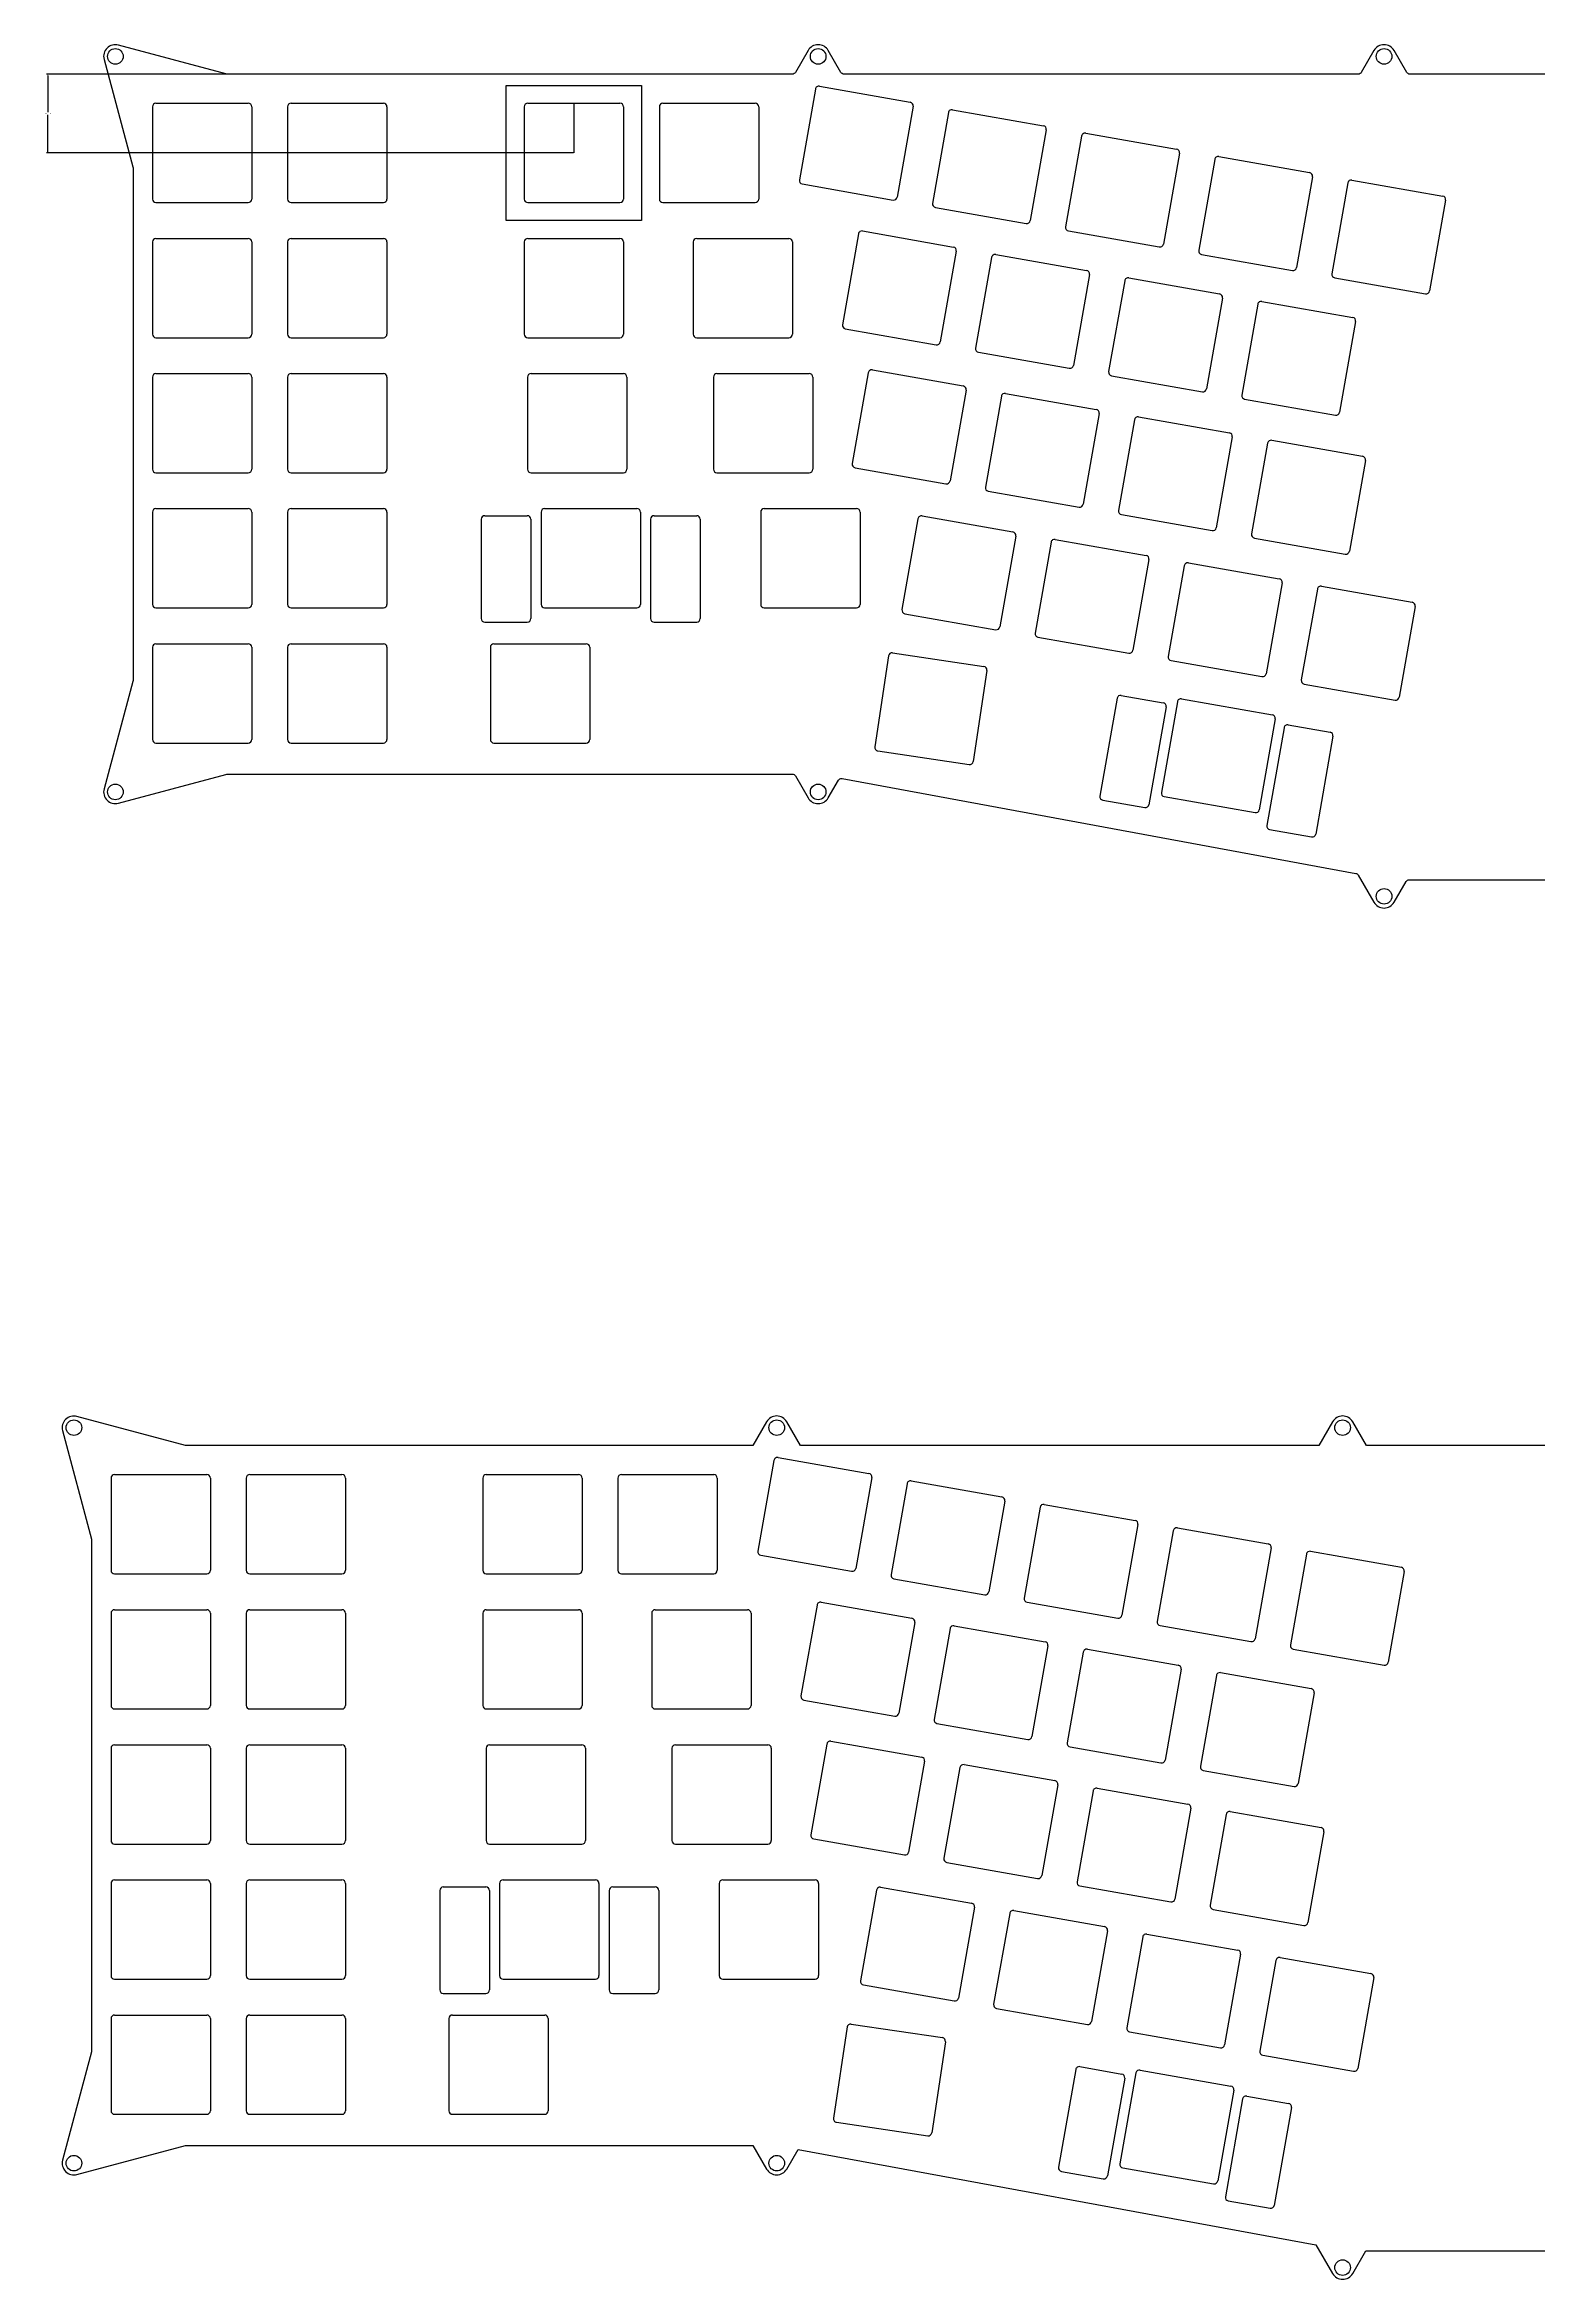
# Model space of a CAD drawing. Header units: millimetres. Extents: x -1 to 508, y -113 to 820.
# Drawn here: x 27.9 to 238.4, y 308.6 to 623.6 of the extents above; entities that cross this region are included whole.
import ezdxf

# ---------------------------------------------------------------- set-up
doc = ezdxf.new("R2010")
doc.units = ezdxf.units.MM
doc.header["$MEASUREMENT"] = 0
doc.layers.get('0').update_dxf_attribs({"linetype": 'CONTINUOUS'})
doc.layers.get('Defpoints').update_dxf_attribs({"linetype": 'CONTINUOUS'})
doc.dimstyles.get("Standard").update_dxf_attribs({"dimtxt": 0.18, "dimasz": 0.18, "dimexe": 0.18, "dimexo": 0.0625, "dimgap": 0.09, "dimtad": 0, "dimtih": 1, "dimtoh": 1, "dimdec": 4, "dimzin": 0, "dimdsep": 46, "dimtxsty": 'Standard', "dimcen": 0.09, "dimadec": 0, "dimazin": 0, "dimtfac": 1, "dimtdec": 4, "dimtofl": 0, "dimtmove": 0, "dimatfit": 3, "dimfxl": 1, "dimtolj": 1, "dimtzin": 0, "dimarcsym": 0})

# ---------------------------------------------------------------- blocks, each defined once
blk = doc.blocks.new('*D4')
at = {"color": 0, "linetype": 'Continuous', "lineweight": -2, "transparency": 16777216}
for p, q in [((102.42, 619.47), (28.18, 619.47)), ((28.36, 619.29), (28.36, 614.1)), ((28.36, 608.54), (28.36, 613.74)), ((102.42, 608.36), (28.18, 608.36))]:
    blk.add_line(p, q, dxfattribs=at)
at = {"color": 0, "linetype": 'Continuous', "transparency": 16777216}
for points in [[(28.33, 619.29), (28.39, 619.29), (28.36, 619.47)], [(28.33, 608.54), (28.39, 608.54), (28.36, 608.36)]]:
    blk.add_solid(points, dxfattribs=at)
at = {"layer": 'Defpoints', "color": 0, "linetype": 'Continuous', "transparency": 16777216}
for p in [(28.36, 619.47), (102.49, 619.47), (102.49, 608.36)]:
    blk.add_point(p, dxfattribs=at)
at = {"color": 0, "linetype": 'Continuous', "transparency": 16777216, "insert": (28.36, 613.92), "char_height": 0.18, "attachment_point": 5}
blk.add_mtext('\\A1;11.1118', dxfattribs=at)

msp = doc.modelspace()

# ---------------------------------------------------------------- linework, layer by layer
for p, q in [((137.10404, 617.77025), (149.90654, 615.51282)), ((43.09847, 614.86111), (43.09847, 601.86111)), ((43.59847, 615.36111), (56.59847, 615.36111)), ((57.09847, 614.86111), (57.09847, 601.86111)), ((62.14847, 614.86111), (62.14847, 601.86111)), ((62.64847, 615.36111), (75.64847, 615.36111)), ((76.14847, 614.86111), (76.14847, 601.86111)), ((95.48597, 614.86111), (95.48597, 601.86111)), ((95.98597, 615.36111), (108.98597, 615.36111)), ((109.48597, 614.86111), (109.48597, 601.86111)), ((114.53597, 614.86111), (114.53597, 601.86111)), ((115.03597, 615.36111), (128.03597, 615.36111)), ((128.53597, 614.86111), (128.53597, 601.86111)), ((136.52481, 617.36467), (134.26739, 604.56217)), ((150.31212, 614.93359), (148.0547, 602.13109)), ((155.86463, 614.46225), (168.66713, 612.20482)), ((155.2854, 614.05667), (153.02798, 601.25417)), ((169.07271, 611.6256), (166.81528, 598.82309)), ((174.04599, 610.74867), (171.78856, 597.94617)), ((174.62522, 611.15425), (187.42772, 608.89683)), ((187.8333, 608.3176), (185.57587, 595.5151)), ((192.80658, 607.44067), (190.54915, 594.63817)), ((193.38581, 607.84625), (206.18831, 605.58883)), ((206.59389, 605.0096), (204.33646, 592.2071)), ((134.67297, 603.98294), (147.47547, 601.72551)), ((211.56717, 604.13268), (209.30974, 591.33018)), ((212.14639, 604.53826), (224.94889, 602.28083)), ((43.59847, 601.36111), (56.59847, 601.36111)), ((62.64847, 601.36111), (75.64847, 601.36111)), ((95.98597, 601.36111), (108.98597, 601.36111)), ((115.03597, 601.36111), (128.03597, 601.36111)), ((153.43356, 600.67494), (166.23606, 598.41751)), ((225.35447, 601.7016), (223.09705, 588.8991)), ((43.09847, 595.81111), (43.09847, 582.81111)), ((43.59847, 596.31111), (56.59847, 596.31111)), ((57.09847, 595.81111), (57.09847, 582.81111)), ((62.14847, 595.81111), (62.14847, 582.81111)), ((62.64847, 596.31111), (75.64847, 596.31111)), ((76.14847, 595.81111), (76.14847, 582.81111)), ((95.48597, 595.81111), (95.48597, 582.81111)), ((95.98597, 596.31111), (108.98597, 596.31111)), ((109.48597, 595.81111), (109.48597, 582.81111)), ((119.29847, 595.81111), (119.29847, 582.81111)), ((119.79847, 596.31111), (132.79847, 596.31111)), ((133.29847, 595.81111), (133.29847, 582.81111)), ((142.59711, 596.95008), (140.33968, 584.14758)), ((143.17634, 597.35566), (155.97884, 595.09823)), ((172.19414, 597.36694), (184.99664, 595.10952)), ((156.38442, 594.51901), (154.12699, 581.71651)), ((161.3577, 593.64208), (159.10027, 580.83958)), ((161.93693, 594.04766), (174.73943, 591.79024)), ((190.95473, 594.05895), (203.75723, 591.80152)), ((175.14501, 591.21101), (172.88758, 578.40851)), ((180.11829, 590.33409), (177.86086, 577.53158)), ((180.69751, 590.73967), (193.50001, 588.48224)), ((209.71532, 590.75095), (222.51782, 588.49352)), ((193.90559, 587.90301), (191.64817, 575.10051)), ((198.87887, 587.02609), (196.62145, 574.22359)), ((199.4581, 587.43167), (212.2606, 585.17424)), ((140.74526, 583.56835), (153.54776, 581.31093)), ((212.66618, 584.59501), (210.40876, 571.79251)), ((43.59847, 582.31111), (56.59847, 582.31111)), ((62.64847, 582.31111), (75.64847, 582.31111)), ((95.98597, 582.31111), (108.98597, 582.31111)), ((119.79847, 582.31111), (132.79847, 582.31111)), ((159.50585, 580.26035), (172.30835, 578.00293)), ((43.09847, 576.76111), (43.09847, 563.76111)), ((43.59847, 577.26111), (56.59847, 577.26111)), ((57.09847, 576.76111), (57.09847, 563.76111)), ((62.14847, 576.76111), (62.14847, 563.76111)), ((62.64847, 577.26111), (75.64847, 577.26111)), ((76.14847, 576.76111), (76.14847, 563.76111)), ((95.96222, 576.76111), (95.96222, 563.76111)), ((96.46222, 577.26111), (109.46222, 577.26111)), ((109.96222, 576.76111), (109.96222, 563.76111)), ((122.15597, 576.76111), (122.15597, 563.76111)), ((122.65597, 577.26111), (135.65597, 577.26111)), ((136.15597, 576.76111), (136.15597, 563.76111)), ((143.97926, 577.36249), (141.72183, 564.55999)), ((144.55849, 577.76807), (157.36099, 575.51065)), ((178.26644, 576.95236), (191.06894, 574.69493)), ((157.76657, 574.93142), (155.50914, 562.12892)), ((162.73985, 574.0545), (160.48242, 561.252)), ((163.31908, 574.46008), (176.12158, 572.20265)), ((197.02703, 573.64436), (209.82953, 571.38693)), ((176.52716, 571.62342), (174.26973, 558.82092)), ((181.50044, 570.7465), (179.24301, 557.944)), ((182.07966, 571.15208), (194.88216, 568.89465)), ((195.28774, 568.31542), (193.03032, 555.51292)), ((200.26102, 567.4385), (198.0036, 554.636)), ((200.84025, 567.84408), (213.64275, 565.58665)), ((142.12741, 563.98077), (154.92991, 561.72334)), ((214.04833, 565.00743), (211.79091, 552.20493)), ((43.59847, 563.26111), (56.59847, 563.26111)), ((62.64847, 563.26111), (75.64847, 563.26111)), ((96.46222, 563.26111), (109.46222, 563.26111)), ((122.65597, 563.26111), (135.65597, 563.26111)), ((43.09847, 557.71111), (43.09847, 544.71111)), ((43.59847, 558.21111), (56.59847, 558.21111)), ((57.09847, 557.71111), (57.09847, 544.71111)), ((62.14847, 557.71111), (62.14847, 544.71111)), ((62.64847, 558.21111), (75.64847, 558.21111)), ((76.14847, 557.71111), (76.14847, 544.71111)), ((97.86722, 557.71111), (97.86722, 544.71111)), ((98.36722, 558.21111), (111.36722, 558.21111)), ((111.86722, 557.71111), (111.86722, 544.71111)), ((128.82347, 557.71111), (128.82347, 544.71111)), ((129.32347, 558.21111), (142.32347, 558.21111)), ((142.82347, 557.71111), (142.82347, 544.71111)), ((160.888, 560.67277), (173.6905, 558.41534)), ((89.42922, 556.71111), (89.42922, 542.71111)), ((89.92922, 557.21111), (95.92922, 557.21111)), ((96.42922, 556.71111), (96.42922, 542.71111)), ((113.30522, 556.71111), (113.30522, 542.71111)), ((113.80522, 557.21111), (119.80522, 557.21111)), ((120.30522, 556.71111), (120.30522, 542.71111)), ((150.98959, 556.78251), (148.73216, 543.98001)), ((151.56881, 557.18809), (164.37131, 554.93066)), ((179.64859, 557.36477), (192.45109, 555.10734)), ((164.77689, 554.35143), (162.51947, 541.54893)), ((169.75017, 553.47451), (167.49275, 540.67201)), ((170.3294, 553.88009), (183.1319, 551.62266)), ((198.40918, 554.05677), (211.21168, 551.79935)), ((183.53748, 551.04344), (181.28006, 538.24093)), ((188.51076, 550.16651), (186.25333, 537.36401)), ((189.08999, 550.57209), (201.89249, 548.31467)), ((202.29807, 547.73544), (200.04064, 534.93294)), ((207.27135, 546.85851), (205.01392, 534.05601)), ((207.85058, 547.26409), (220.65308, 545.00667)), ((43.59847, 544.21111), (56.59847, 544.21111)), ((62.64847, 544.21111), (75.64847, 544.21111)), ((89.92922, 542.21111), (95.92922, 542.21111)), ((98.36722, 544.21111), (111.36722, 544.21111)), ((113.80522, 542.21111), (119.80522, 542.21111)), ((129.32347, 544.21111), (142.32347, 544.21111)), ((149.13774, 543.40078), (161.94024, 541.14335)), ((221.05866, 544.42744), (218.80123, 531.62494)), ((43.59847, 539.16111), (56.59847, 539.16111)), ((62.64847, 539.16111), (75.64847, 539.16111)), ((91.22347, 539.16111), (104.22347, 539.16111)), ((167.89833, 540.09278), (180.70083, 537.83535)), ((43.09847, 538.66111), (43.09847, 525.66111)), ((57.09847, 538.66111), (57.09847, 525.66111)), ((62.14847, 538.66111), (62.14847, 525.66111)), ((76.14847, 538.66111), (76.14847, 525.66111)), ((90.72347, 538.66111), (90.72347, 525.66111)), ((104.72347, 538.66111), (104.72347, 525.66111)), ((146.83904, 537.47084), (144.91751, 524.61363)), ((147.40745, 537.89144), (160.26466, 535.96992)), ((186.65891, 536.78478), (199.46141, 534.52736)), ((160.68526, 535.40151), (158.76374, 522.5443)), ((205.4195, 533.47679), (218.222, 531.21936)), ((179.06438, 531.47286), (176.63331, 517.68555)), ((179.64361, 531.87844), (185.55245, 530.83655)), ((185.95803, 530.25732), (183.52696, 516.47001)), ((187.54784, 530.99242), (185.29041, 518.18992)), ((188.12706, 531.398), (200.92957, 529.14058)), ((201.33514, 528.56135), (199.07772, 515.75885)), ((202.57765, 527.32684), (200.14658, 513.53953)), ((203.15688, 527.73242), (209.06572, 526.69053)), ((43.59847, 525.16111), (56.59847, 525.16111)), ((62.64847, 525.16111), (75.64847, 525.16111)), ((91.22347, 525.16111), (104.22347, 525.16111)), ((145.33812, 524.04522), (158.19532, 522.1237)), ((209.4713, 526.1113), (207.04023, 512.32399)), ((177.03889, 517.10632), (182.94773, 516.06443)), ((185.69599, 517.6107), (198.49849, 515.35327)), ((200.55216, 512.9603), (206.461, 511.91841)), ((130.6847, 424.02354), (128.42727, 411.22104)), ((131.26393, 424.42912), (144.06643, 422.17169)), ((37.25835, 421.51998), (37.25835, 408.51998)), ((37.75835, 422.01998), (50.75835, 422.01998)), ((51.25835, 421.51998), (51.25835, 408.51998)), ((56.30835, 421.51998), (56.30835, 408.51998)), ((56.80835, 422.01998), (69.80835, 422.01998)), ((70.30835, 421.51998), (70.30835, 408.51998)), ((89.64585, 421.51998), (89.64585, 408.51998)), ((90.14585, 422.01998), (103.14585, 422.01998)), ((103.64585, 421.51998), (103.64585, 408.51998)), ((108.69585, 421.51998), (108.69585, 408.51998)), ((109.19585, 422.01998), (122.19585, 422.01998)), ((122.69585, 421.51998), (122.69585, 408.51998)), ((144.47201, 421.59247), (142.21458, 408.78996)), ((149.44528, 420.71554), (147.18786, 407.91304)), ((150.02451, 421.12112), (162.82701, 418.8637)), ((163.23259, 418.28447), (160.97517, 405.48197)), ((168.20587, 417.40754), (165.94845, 404.60504)), ((168.7851, 417.81312), (181.5876, 415.5557)), ((181.99318, 414.97647), (179.73575, 402.17397)), ((186.96646, 414.09955), (184.70903, 401.29705)), ((187.54569, 414.50513), (200.34819, 412.2477)), ((128.83285, 410.64181), (141.63535, 408.38438)), ((200.75377, 411.66847), (198.49634, 398.86597)), ((205.72705, 410.79155), (203.46962, 397.98905)), ((206.30628, 411.19713), (219.10878, 408.9397)), ((37.75835, 408.01998), (50.75835, 408.01998)), ((56.80835, 408.01998), (69.80835, 408.01998)), ((90.14585, 408.01998), (103.14585, 408.01998)), ((109.19585, 408.01998), (122.19585, 408.01998)), ((147.59344, 407.33381), (160.39594, 405.07639)), ((219.51436, 408.36047), (217.25693, 395.55797)), ((136.75699, 403.60895), (134.49957, 390.80645)), ((137.33622, 404.01453), (150.13872, 401.75711)), ((166.35403, 404.02582), (179.15653, 401.76839)), ((37.25835, 402.46998), (37.25835, 389.46998)), ((37.75835, 402.96998), (50.75835, 402.96998)), ((51.25835, 402.46998), (51.25835, 389.46998)), ((56.30835, 402.46998), (56.30835, 389.46998)), ((56.80835, 402.96998), (69.80835, 402.96998)), ((70.30835, 402.46998), (70.30835, 389.46998)), ((89.64585, 402.46998), (89.64585, 389.46998)), ((90.14585, 402.96998), (103.14585, 402.96998)), ((103.64585, 402.46998), (103.64585, 389.46998)), ((113.45835, 402.46998), (113.45835, 389.46998)), ((113.95835, 402.96998), (126.95835, 402.96998)), ((127.45835, 402.46998), (127.45835, 389.46998)), ((150.5443, 401.17788), (148.28688, 388.37538)), ((155.51758, 400.30096), (153.26015, 387.49845)), ((156.09681, 400.70654), (168.89931, 398.44911)), ((185.11461, 400.71782), (197.91711, 398.46039)), ((169.30489, 397.86988), (167.04746, 385.06738)), ((174.27817, 396.99296), (172.02074, 384.19046)), ((174.8574, 397.39854), (187.6599, 395.14111)), ((203.8752, 397.40982), (216.6777, 395.15239)), ((188.06548, 394.56188), (185.80805, 381.75938)), ((193.61798, 394.09054), (206.42049, 391.83311)), ((193.03876, 393.68496), (190.78133, 380.88246)), ((206.82606, 391.25389), (204.56864, 378.45138)), ((37.75835, 388.96998), (50.75835, 388.96998)), ((56.80835, 388.96998), (69.80835, 388.96998)), ((90.14585, 388.96998), (103.14585, 388.96998)), ((113.95835, 388.96998), (126.95835, 388.96998)), ((134.90515, 390.22722), (147.70765, 387.9698)), ((138.71837, 384.42695), (151.52087, 382.16952)), ((153.66573, 386.91923), (166.46824, 384.6618)), ((37.25835, 383.41998), (37.25835, 370.41998)), ((37.75835, 383.91998), (50.75835, 383.91998)), ((51.25835, 383.41998), (51.25835, 370.41998)), ((56.30835, 383.41998), (56.30835, 370.41998)), ((56.80835, 383.91998), (69.80835, 383.91998)), ((70.30835, 383.41998), (70.30835, 370.41998)), ((90.1221, 383.41998), (90.1221, 370.41998)), ((90.6221, 383.91998), (103.6221, 383.91998)), ((104.1221, 383.41998), (104.1221, 370.41998)), ((116.31585, 383.41998), (116.31585, 370.41998)), ((116.81585, 383.91998), (129.81585, 383.91998)), ((130.31585, 383.41998), (130.31585, 370.41998)), ((138.13914, 384.02137), (135.88172, 371.21887)), ((151.92645, 381.59029), (149.66902, 368.78779)), ((172.42632, 383.61123), (185.22882, 381.3538)), ((156.89973, 380.71337), (154.6423, 367.91087)), ((157.47896, 381.11895), (170.28146, 378.86152)), ((170.68704, 378.28229), (168.42961, 365.47979)), ((191.18691, 380.30323), (203.98941, 378.0458)), ((175.66032, 377.40537), (173.40289, 364.60287)), ((176.23955, 377.81095), (189.04205, 375.55352)), ((189.44763, 374.9743), (187.1902, 362.1718)), ((194.42091, 374.09737), (192.16348, 361.29487)), ((195.00013, 374.50295), (207.80263, 372.24553)), ((37.75835, 369.91998), (50.75835, 369.91998)), ((56.80835, 369.91998), (69.80835, 369.91998)), ((90.6221, 369.91998), (103.6221, 369.91998)), ((116.81585, 369.91998), (129.81585, 369.91998)), ((136.2873, 370.63964), (149.0898, 368.38221)), ((208.20821, 371.6663), (205.95079, 358.8638)), ((155.04788, 367.33164), (167.85038, 365.07421)), ((37.25835, 364.36998), (37.25835, 351.36998)), ((37.75835, 364.86998), (50.75835, 364.86998)), ((51.25835, 364.36998), (51.25835, 351.36998)), ((56.30835, 364.36998), (56.30835, 351.36998)), ((56.80835, 364.86998), (69.80835, 364.86998)), ((70.30835, 364.36998), (70.30835, 351.36998)), ((83.5891, 363.36998), (83.5891, 349.36998)), ((84.0891, 363.86998), (90.0891, 363.86998)), ((90.5891, 363.36998), (90.5891, 349.36998)), ((92.0271, 364.36998), (92.0271, 351.36998)), ((92.5271, 364.86998), (105.5271, 364.86998)), ((106.0271, 364.36998), (106.0271, 351.36998)), ((107.4651, 363.36998), (107.4651, 349.36998)), ((107.9651, 363.86998), (113.9651, 363.86998)), ((114.4651, 363.36998), (114.4651, 349.36998)), ((122.98335, 364.36998), (122.98335, 351.36998)), ((123.48335, 364.86998), (136.48335, 364.86998)), ((136.98335, 364.36998), (136.98335, 351.36998)), ((145.14947, 363.44138), (142.89204, 350.63888)), ((145.7287, 363.84696), (158.5312, 361.58953)), ((173.80847, 364.02364), (186.61097, 361.76622)), ((158.93678, 361.01031), (156.67935, 348.2078)), ((163.91006, 360.13338), (161.65263, 347.33088)), ((164.48928, 360.53896), (177.29178, 358.28154)), ((192.56906, 360.71564), (205.37156, 358.45822)), ((177.69736, 357.70231), (175.43994, 344.89981)), ((182.67064, 356.82538), (180.41322, 344.02288)), ((183.24987, 357.23096), (196.05237, 354.97354)), ((196.45795, 354.39431), (194.20053, 341.59181)), ((201.43123, 353.51739), (199.1738, 340.71489)), ((202.01046, 353.92297), (214.81296, 351.66554)), ((37.75835, 350.86998), (50.75835, 350.86998)), ((56.80835, 350.86998), (69.80835, 350.86998)), ((92.5271, 350.86998), (105.5271, 350.86998)), ((123.48335, 350.86998), (136.48335, 350.86998)), ((143.29762, 350.05965), (156.10012, 347.80222)), ((215.21854, 351.08631), (212.96111, 338.28381)), ((84.0891, 348.86998), (90.0891, 348.86998)), ((107.9651, 348.86998), (113.9651, 348.86998)), ((162.05821, 346.75165), (174.86071, 344.49423)), ((37.25835, 345.31998), (37.25835, 332.31998)), ((37.75835, 345.81998), (50.75835, 345.81998)), ((51.25835, 345.31998), (51.25835, 332.31998)), ((56.30835, 345.31998), (56.30835, 332.31998)), ((56.80835, 345.81998), (69.80835, 345.81998)), ((70.30835, 345.31998), (70.30835, 332.31998)), ((84.88335, 345.31998), (84.88335, 332.31998)), ((85.38335, 345.81998), (98.38335, 345.81998)), ((98.88335, 345.31998), (98.88335, 332.31998)), ((140.99892, 344.12971), (139.0774, 331.2725)), ((141.56733, 344.55031), (154.42454, 342.62879)), ((180.8188, 343.44366), (193.6213, 341.18623)), ((154.84514, 342.06038), (152.92362, 329.20317)), ((173.22426, 338.13173), (170.79319, 324.34442)), ((173.80349, 338.53731), (179.71234, 337.49542)), ((181.70772, 337.6513), (179.45029, 324.8488)), ((182.28695, 338.05688), (195.08945, 335.79945)), ((199.57938, 340.13566), (212.38189, 337.87823)), ((180.11792, 336.91619), (177.68684, 323.12889)), ((195.49503, 335.22022), (193.2376, 322.41772)), ((196.73753, 333.98571), (194.30646, 320.1984)), ((197.31676, 334.39129), (203.22561, 333.3494)), ((37.75835, 331.81998), (50.75835, 331.81998)), ((56.80835, 331.81998), (69.80835, 331.81998)), ((85.38335, 331.81998), (98.38335, 331.81998)), ((203.63119, 332.77017), (201.20011, 318.98286)), ((139.498, 330.70409), (152.35521, 328.78257)), ((171.19877, 323.7652), (177.10761, 322.72331)), ((179.85587, 324.26957), (192.65837, 322.01214)), ((194.71204, 319.61917), (200.62088, 318.57728))]:
    msp.add_line(p, q)
at = {"linetype": 'Continuous'}
for points in [[(251.45649, 619.47288), (220.30994, 619.47288, -0.267949192), (219.87693, 619.72288), (218.10157, 622.79788, 0.577350269), (215.24369, 622.79788), (213.46834, 619.72288, -0.267949192), (213.03532, 619.47288), (140.55672, 619.47288, -0.267949192), (140.12371, 619.72288), (138.34836, 622.79788, 0.577350269), (135.49047, 622.79788), (133.71512, 619.72288, -0.267949192), (133.28211, 619.47288), (53.70812, 619.47288, -0.065381782), (53.44993, 619.50679), (38.29598, 623.55682, 0.577903469), (36.27242, 621.55512), (40.33744, 606.39489, -0.065587531), (40.37156, 606.1359), (40.37156, 534.10517, -0.065543463), (40.33749, 533.84635), (36.27778, 518.69533, 0.577350269), (38.29861, 516.6745), (53.44963, 520.73421, -0.065543463), (53.70845, 520.76828), (133.28211, 520.76828, -0.267949192), (133.71512, 520.51828), (135.49047, 517.44328, 0.577350269), (138.34836, 517.44328), (139.76914, 519.90414, -0.31747845), (140.29287, 520.14584), (212.69331, 506.78722, -0.219616867), (213.0356, 506.54552), (215.24369, 502.72099, 0.577350269), (218.10157, 502.72099), (219.78988, 505.64522, -0.267949192), (220.22289, 505.89522), (246.54352, 505.89522, -0.267949192)], [(245.90505, 426.13175), (214.18115, 426.13175), (212.26146, 429.45675, 0.577350269), (209.40357, 429.45675), (207.48388, 426.13175), (134.42793, 426.13175), (132.50824, 429.45675, 0.577350269), (129.65036, 429.45675), (127.73067, 426.13175), (47.73668, 426.13175), (32.45586, 430.21569, 0.577903469), (30.4323, 428.214), (34.53144, 412.92651), (34.53144, 340.63239), (30.43767, 325.3542, 0.577350269), (32.45849, 323.33337), (47.73668, 327.42715), (127.73067, 327.42715), (129.65036, 324.10215, 0.577350269), (132.50824, 324.10215), (134.10555, 326.86878), (207.08011, 313.40422), (209.40357, 309.37987, 0.577350269), (212.26146, 309.37987), (214.0941, 312.5541), (240.99208, 312.5541)]]:
    msp.add_lwpolyline(points, format="xyb", dxfattribs=at)
msp.add_lwpolyline([(92.96097, 617.88611), (112.01097, 617.88611), (112.01097, 598.83611), (92.96097, 598.83611)], close=True, dxfattribs=at)
msp.add_lwpolyline([(102.48597, 615.36111), (102.48597, 608.36111)], dxfattribs=at)
for centre in [(37.87156, 621.97288), (136.91942, 621.97288), (216.67263, 621.97288), (37.87156, 518.26828), (136.91942, 518.26828), (216.67263, 503.54599), (32.03144, 428.63175), (131.0793, 428.63175), (210.83251, 428.63175), (32.03144, 324.92715), (131.0793, 324.92715), (210.83251, 310.20487)]:
    msp.add_circle(centre, 1.1, dxfattribs=at)
for centre, start, end in [((137.01722, 617.27784), 80, 170), ((43.59847, 614.86111), 90, 180), ((56.59847, 614.86111), 0, 90), ((62.64847, 614.86111), 90, 180), ((75.64847, 614.86111), 0, 90), ((95.98597, 614.86111), 90, 180), ((108.98597, 614.86111), 0, 90), ((115.03597, 614.86111), 90, 180), ((128.03597, 614.86111), 0, 90), ((149.81972, 615.02042), 350, 80), ((155.77781, 613.96985), 80, 170), ((168.58031, 611.71242), 350, 80), ((174.53839, 610.66185), 80, 170), ((187.34089, 608.40442), 350, 80), ((193.29898, 607.35385), 80, 170), ((206.10148, 605.09642), 350, 80), ((43.59847, 601.86111), 180, 270), ((56.59847, 601.86111), 270, 0), ((62.64847, 601.86111), 180, 270), ((75.64847, 601.86111), 270, 0), ((95.98597, 601.86111), 180, 270), ((108.98597, 601.86111), 270, 0), ((115.03597, 601.86111), 180, 270), ((128.03597, 601.86111), 270, 0), ((134.75979, 604.47534), 170, 260), ((147.56229, 602.21792), 260, 350), ((212.05957, 604.04585), 80, 170), ((224.86207, 601.78843), 350, 80), ((153.52038, 601.16735), 170, 260), ((166.32288, 598.90992), 260, 350), ((43.59847, 595.81111), 90, 180), ((56.59847, 595.81111), 0, 90), ((62.64847, 595.81111), 90, 180), ((75.64847, 595.81111), 0, 90), ((95.98597, 595.81111), 90, 180), ((108.98597, 595.81111), 0, 90), ((119.79847, 595.81111), 90, 180), ((132.79847, 595.81111), 0, 90), ((143.08951, 596.86326), 80, 170), ((172.28097, 597.85935), 170, 260), ((185.08347, 595.60192), 260, 350), ((155.89202, 594.60583), 350, 80), ((161.8501, 593.55526), 80, 170), ((191.04156, 594.55135), 170, 260), ((174.6526, 591.29783), 350, 80), ((180.61069, 590.24726), 80, 170), ((203.84406, 592.29392), 260, 350), ((209.80214, 591.24335), 170, 260), ((193.41319, 587.98984), 350, 80), ((199.37128, 586.93926), 80, 170), ((222.60464, 588.98593), 260, 350), ((140.83209, 584.06076), 170, 260), ((212.17378, 584.68184), 350, 80), ((43.59847, 582.81111), 180, 270), ((56.59847, 582.81111), 270, 0), ((62.64847, 582.81111), 180, 270), ((75.64847, 582.81111), 270, 0), ((95.98597, 582.81111), 180, 270), ((108.98597, 582.81111), 270, 0), ((119.79847, 582.81111), 180, 270), ((132.79847, 582.81111), 270, 0), ((153.63459, 581.80333), 260, 350), ((159.59268, 580.75276), 170, 260), ((43.59847, 576.76111), 90, 180), ((56.59847, 576.76111), 0, 90), ((62.64847, 576.76111), 90, 180), ((75.64847, 576.76111), 0, 90), ((96.46222, 576.76111), 90, 180), ((109.46222, 576.76111), 0, 90), ((122.65597, 576.76111), 90, 180), ((135.65597, 576.76111), 0, 90), ((144.47166, 577.27567), 80, 170), ((172.39518, 578.49533), 260, 350), ((178.35326, 577.44476), 170, 260), ((157.27416, 575.01824), 350, 80), ((163.23225, 573.96767), 80, 170), ((191.15576, 575.18733), 260, 350), ((197.11385, 574.13676), 170, 260), ((176.03475, 571.71025), 350, 80), ((181.99284, 570.65967), 80, 170), ((209.91635, 571.87934), 260, 350), ((194.79534, 568.40225), 350, 80), ((200.75343, 567.35168), 80, 170), ((142.21424, 564.47317), 170, 260), ((213.55593, 565.09425), 350, 80), ((43.59847, 563.76111), 180, 270), ((56.59847, 563.76111), 270, 0), ((62.64847, 563.76111), 180, 270), ((75.64847, 563.76111), 270, 0), ((96.46222, 563.76111), 180, 270), ((109.46222, 563.76111), 270, 0), ((122.65597, 563.76111), 180, 270), ((135.65597, 563.76111), 270, 0), ((155.01674, 562.21574), 260, 350), ((160.97483, 561.16517), 170, 260), ((43.59847, 557.71111), 90, 180), ((56.59847, 557.71111), 0, 90), ((62.64847, 557.71111), 90, 180), ((75.64847, 557.71111), 0, 90), ((98.36722, 557.71111), 90, 180), ((111.36722, 557.71111), 0, 90), ((129.32347, 557.71111), 90, 180), ((142.32347, 557.71111), 0, 90), ((173.77733, 558.90775), 260, 350), ((179.73541, 557.85717), 170, 260), ((89.92922, 556.71111), 90, 180), ((95.92922, 556.71111), 0, 90), ((113.80522, 556.71111), 90, 180), ((119.80522, 556.71111), 0, 90), ((151.48199, 556.69568), 80, 170), ((164.28449, 554.43826), 350, 80), ((192.53791, 555.59975), 260, 350), ((198.496, 554.54918), 170, 260), ((170.24258, 553.38769), 80, 170), ((183.04508, 551.13026), 350, 80), ((211.2985, 552.29175), 260, 350), ((189.00316, 550.07969), 80, 170), ((201.80567, 547.82226), 350, 80), ((207.76375, 546.77169), 80, 170), ((43.59847, 544.71111), 180, 270), ((56.59847, 544.71111), 270, 0), ((62.64847, 544.71111), 180, 270), ((75.64847, 544.71111), 270, 0), ((89.92922, 542.71111), 180, 270), ((95.92922, 542.71111), 270, 0), ((98.36722, 544.71111), 180, 270), ((111.36722, 544.71111), 270, 0), ((113.80522, 542.71111), 180, 270), ((119.80522, 542.71111), 270, 0), ((129.32347, 544.71111), 180, 270), ((142.32347, 544.71111), 270, 0), ((149.22456, 543.89318), 170, 260), ((220.56625, 544.51426), 350, 80), ((43.59847, 538.66111), 90, 180), ((56.59847, 538.66111), 0, 90), ((62.64847, 538.66111), 90, 180), ((75.64847, 538.66111), 0, 90), ((91.22347, 538.66111), 90, 180), ((104.22347, 538.66111), 0, 90), ((162.02706, 541.63576), 260, 350), ((167.98515, 540.58518), 170, 260), ((147.33354, 537.39693), 81.5, 171.5), ((160.19075, 535.47541), 351.5, 81.5), ((180.78765, 538.32776), 260, 350), ((186.74574, 537.27719), 170, 260), ((199.54824, 535.01976), 260, 350), ((205.50633, 533.96919), 170, 260), ((179.55678, 531.38604), 80, 170), ((185.46563, 530.34415), 350, 80), ((188.04024, 530.9056), 80, 170), ((218.30883, 531.71176), 260, 350), ((200.84274, 528.64817), 350, 80), ((203.07005, 527.24001), 80, 170), ((208.9789, 526.19812), 350, 80), ((43.59847, 525.66111), 180, 270), ((56.59847, 525.66111), 270, 0), ((62.64847, 525.66111), 180, 270), ((75.64847, 525.66111), 270, 0), ((91.22347, 525.66111), 180, 270), ((104.22347, 525.66111), 270, 0), ((145.41202, 524.53973), 171.5, 261.5), ((158.26923, 522.6182), 261.5, 351.5), ((177.12571, 517.59873), 170, 260), ((185.78281, 518.1031), 170, 260), ((183.03456, 516.55684), 260, 350), ((198.58531, 515.84567), 260, 350), ((200.63898, 513.4527), 170, 260), ((206.54783, 512.41081), 260, 350), ((131.1771, 423.93672), 80, 170), ((37.75835, 421.51998), 90, 180), ((50.75835, 421.51998), 0, 90), ((56.80835, 421.51998), 90, 180), ((69.80835, 421.51998), 0, 90), ((90.14585, 421.51998), 90, 180), ((103.14585, 421.51998), 0, 90), ((109.19585, 421.51998), 90, 180), ((122.19585, 421.51998), 0, 90), ((143.9796, 421.67929), 350, 80), ((149.93769, 420.62872), 80, 170), ((162.74019, 418.37129), 350, 80), ((168.69828, 417.32072), 80, 170), ((181.50078, 415.06329), 350, 80), ((187.45886, 414.01272), 80, 170), ((128.91967, 411.13421), 170, 260), ((200.26136, 411.7553), 350, 80), ((206.21945, 410.70472), 80, 170), ((37.75835, 408.51998), 180, 270), ((50.75835, 408.51998), 270, 0), ((56.80835, 408.51998), 180, 270), ((69.80835, 408.51998), 270, 0), ((90.14585, 408.51998), 180, 270), ((103.14585, 408.51998), 270, 0), ((109.19585, 408.51998), 180, 270), ((122.19585, 408.51998), 270, 0), ((141.72218, 408.87679), 260, 350), ((147.68026, 407.82622), 170, 260), ((219.02195, 408.4473), 350, 80), ((137.2494, 403.52213), 80, 170), ((160.48276, 405.56879), 260, 350), ((166.44085, 404.51822), 170, 260), ((37.75835, 402.46998), 90, 180), ((50.75835, 402.46998), 0, 90), ((56.80835, 402.46998), 90, 180), ((69.80835, 402.46998), 0, 90), ((90.14585, 402.46998), 90, 180), ((103.14585, 402.46998), 0, 90), ((113.95835, 402.46998), 90, 180), ((126.95835, 402.46998), 0, 90), ((150.0519, 401.2647), 350, 80), ((156.00998, 400.21413), 80, 170), ((179.24335, 402.26079), 260, 350), ((185.20144, 401.21022), 170, 260), ((168.81249, 397.9567), 350, 80), ((174.77057, 396.90613), 80, 170), ((198.00394, 398.9528), 260, 350), ((203.96203, 397.90222), 170, 260), ((187.57307, 394.64871), 350, 80), ((193.53116, 393.59814), 80, 170), ((216.76453, 395.6448), 260, 350), ((134.99197, 390.71963), 170, 260), ((206.33366, 391.34071), 350, 80), ((37.75835, 389.46998), 180, 270), ((50.75835, 389.46998), 270, 0), ((56.80835, 389.46998), 180, 270), ((69.80835, 389.46998), 270, 0), ((90.14585, 389.46998), 180, 270), ((103.14585, 389.46998), 270, 0), ((113.95835, 389.46998), 180, 270), ((126.95835, 389.46998), 270, 0), ((147.79447, 388.4622), 260, 350), ((138.63155, 383.93454), 80, 170), ((153.75256, 387.41163), 170, 260), ((166.55506, 385.1542), 260, 350), ((37.75835, 383.41998), 90, 180), ((50.75835, 383.41998), 0, 90), ((56.80835, 383.41998), 90, 180), ((69.80835, 383.41998), 0, 90), ((90.6221, 383.41998), 90, 180), ((103.6221, 383.41998), 0, 90), ((116.81585, 383.41998), 90, 180), ((129.81585, 383.41998), 0, 90), ((151.43405, 381.67712), 350, 80), ((172.51315, 384.10363), 170, 260), ((185.31565, 381.84621), 260, 350), ((157.39213, 380.62654), 80, 170), ((170.19463, 378.36912), 350, 80), ((191.27373, 380.79563), 170, 260), ((204.07623, 378.53821), 260, 350), ((176.15272, 377.31855), 80, 170), ((188.95522, 375.06112), 350, 80), ((194.91331, 374.01055), 80, 170), ((207.71581, 371.75312), 350, 80), ((37.75835, 370.41998), 180, 270), ((50.75835, 370.41998), 270, 0), ((56.80835, 370.41998), 180, 270), ((69.80835, 370.41998), 270, 0), ((90.6221, 370.41998), 180, 270), ((103.6221, 370.41998), 270, 0), ((116.81585, 370.41998), 180, 270), ((129.81585, 370.41998), 270, 0), ((136.37412, 371.13204), 170, 260), ((149.17662, 368.87461), 260, 350), ((155.13471, 367.82404), 170, 260), ((167.93721, 365.56662), 260, 350), ((37.75835, 364.36998), 90, 180), ((50.75835, 364.36998), 0, 90), ((56.80835, 364.36998), 90, 180), ((69.80835, 364.36998), 0, 90), ((84.0891, 363.36998), 90, 180), ((90.0891, 363.36998), 0, 90), ((92.5271, 364.36998), 90, 180), ((105.5271, 364.36998), 0, 90), ((107.9651, 363.36998), 90, 180), ((113.9651, 363.36998), 0, 90), ((123.48335, 364.36998), 90, 180), ((136.48335, 364.36998), 0, 90), ((145.64187, 363.35456), 80, 170), ((173.8953, 364.51605), 170, 260), ((158.44437, 361.09713), 350, 80), ((164.40246, 360.04656), 80, 170), ((186.6978, 362.25862), 260, 350), ((192.65588, 361.20805), 170, 260), ((177.20496, 357.78913), 350, 80), ((183.16305, 356.73856), 80, 170), ((205.45838, 358.95062), 260, 350), ((195.96555, 354.48113), 350, 80), ((201.92363, 353.43056), 80, 170), ((37.75835, 351.36998), 180, 270), ((50.75835, 351.36998), 270, 0), ((56.80835, 351.36998), 180, 270), ((69.80835, 351.36998), 270, 0), ((92.5271, 351.36998), 180, 270), ((105.5271, 351.36998), 270, 0), ((123.48335, 351.36998), 180, 270), ((136.48335, 351.36998), 270, 0), ((143.38445, 350.55205), 170, 260), ((214.72614, 351.17314), 350, 80), ((84.0891, 349.36998), 180, 270), ((90.0891, 349.36998), 270, 0), ((107.9651, 349.36998), 180, 270), ((113.9651, 349.36998), 270, 0), ((156.18695, 348.29463), 260, 350), ((162.14503, 347.24406), 170, 260), ((37.75835, 345.31998), 90, 180), ((50.75835, 345.31998), 0, 90), ((56.80835, 345.31998), 90, 180), ((69.80835, 345.31998), 0, 90), ((85.38335, 345.31998), 90, 180), ((98.38335, 345.31998), 0, 90), ((141.49343, 344.05581), 81.5, 171.5), ((174.94753, 344.98663), 260, 350), ((180.90562, 343.93606), 170, 260), ((154.35063, 342.13428), 351.5, 81.5), ((193.70812, 341.67863), 260, 350), ((199.66621, 340.62806), 170, 260), ((173.71667, 338.04491), 80, 170), ((179.62551, 337.00302), 350, 80), ((182.20012, 337.56447), 80, 170), ((212.46871, 338.37064), 260, 350), ((195.00262, 335.30705), 350, 80), ((197.22994, 333.89888), 80, 170), ((37.75835, 332.31998), 180, 270), ((50.75835, 332.31998), 270, 0), ((56.80835, 332.31998), 180, 270), ((69.80835, 332.31998), 270, 0), ((85.38335, 332.31998), 180, 270), ((98.38335, 332.31998), 270, 0), ((139.5719, 331.1986), 171.5, 261.5), ((203.13878, 332.857), 350, 80), ((152.42911, 329.27708), 261.5, 351.5), ((179.9427, 324.76197), 170, 260), ((171.28559, 324.2576), 170, 260), ((177.19444, 323.21571), 260, 350), ((192.7452, 322.50455), 260, 350), ((194.79886, 320.11158), 170, 260), ((200.70771, 319.06969), 260, 350)]:
    msp.add_arc(centre, 0.5, start, end)

# ---------------------------------------------------------------- dimensions: what is measured, and where the dimension line sits
dim = msp.add_linear_dim(base=(28.35751, 619.47288), p1=(102.48597, 608.36111), p2=(102.48597, 619.47288), angle=90, dimstyle='Standard', dxfattribs=at)
dim.commit()
dim.dimension.update_dxf_attribs({"geometry": '*D4', "text_midpoint": (28.35751, 613.917)})

doc.saveas('drawing.dxf')
